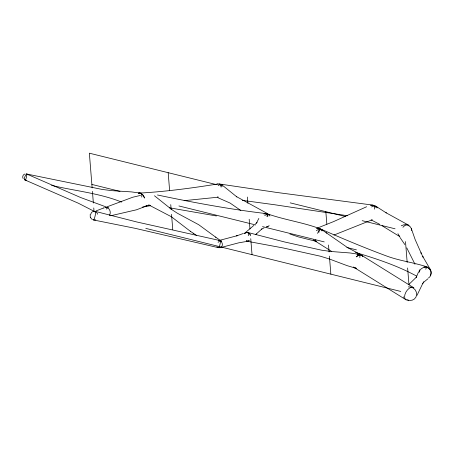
<?xml version="1.0" encoding="UTF-8"?>
<svg xmlns="http://www.w3.org/2000/svg" width="454" height="454" viewBox="0 0 454 454"><rect width="100%" height="100%" fill="white"/><g stroke="black" fill="none" stroke-linecap="round" stroke-linejoin="round"><path stroke-width="0.68" d="M90.221 214.316L90.255 217.131L91.833 219.231M418.452 272.111L416.131 277.621L416.568 276.968L408.793 284.533M422.986 283.018L417.027 295.304M258.859 218.397L256.482 223.073L257.015 222.562L255.477 223.953M422.685 283.739L423.769 281.894L423.327 282.541L427.969 278.745M256.362 233.918L255.823 234.429L261.964 228.873L261.652 229.083L264.029 227.931M253.939 225.337L244.507 233.379M103.626 208.108L104.068 207.841M268.575 226.166L266.81 227.034M366.633 206.735L333.395 221.683L317.17 228.152M103.069 208.204L96.174 210.866M333.917 235.064L372.325 219.747M24.845 174.024C22.984 174.563 22.104 176.958 23.154 178.575M148.43 205.236L148.861 205.066M243.372 233.469L236.636 235.881L237.215 235.705L218.675 240.592M103.784 207.898L104.159 207.756M107.201 206.763L132.721 197.24L140.507 195.402M149.258 204.924L136.523 209.788L110.668 215.769M267.599 226.455L266.436 226.705M220.116 247.731L238.656 242.839L245.733 241.613M150.49 205.69L142.528 207.041M217.625 184.001C191.423 188.16 165.12 191.741 138.618 193.137A7.168 5.181 83 0 1 144.446 197.938M184.114 200.662L218.204 197.184M356.975 254.263L358.274 254.223M145.887 205.668L146.721 205.617M242.277 200.356L275.164 204.822L347.639 215.758M372.989 205.117L277.002 192.485L219.543 184.001M169.393 207.79L216.427 215.973M266.827 213.681C230.082 209.339 193.671 202.637 157.476 194.982M141.086 193.205L131.467 191.906L111.951 190.652L102.303 189.46L26.377 173.944M359.398 254.376L350.04 252.969L331.017 251.493L321.636 250.194L284.754 242.01L248.156 232.55M407.987 300.61L408.617 300.735M25.146 179.96L26.531 180.244M51.535 185.357C74.882 190.941 99.182 193.075 121.615 202.07M93.41 219.94L135.326 228.362L218.584 247.719M220.201 240.609L136.779 221.972L95.357 211.394M216.161 184.551L89.359 153.185L92.151 187.899M290.191 202.859L345.71 216.592M362.161 220.661L395.065 228.799M91.867 184.426L119.975 191.378M178.921 205.957L255.687 224.946M262.543 226.642L324.235 241.897M346.856 247.492L356.452 249.865M145.791 228.385L400.774 291.445M356.299 268.371L347.219 265.686L329.36 258.984L320.308 256.192L283.427 248.009L246.261 241.102A4.381 0.834 -77.5 0 0 246.664 240.819M316.075 241.312L298.505 236.931L289.924 234.009M267.423 213.823C284.533 219.923 302.636 222.273 319.661 228.629A6.594 0.289 -74.2 0 1 318.85 232.471M427.157 266.941C413.628 262.406 399.259 260.851 385.894 255.744C363.631 247.487 341.805 238.248 320.064 228.754M355.476 252.441C376.502 258.752 397.364 265.607 416.721 276.151M108.16 207.688L80.659 197.53L26.979 174.132M24.539 179.773L78.219 203.165L94.25 211.354M218.351 197.91L230.076 203.057L240.785 210.474M371.122 219.906L379.703 224.316M266.912 213.255L236.432 196.605L236.84 196.888L221.841 184.806M359.778 254.161L347.48 247.538L326.137 232.703M408.072 224.878L385.979 212.739L386.275 212.903L375.668 206.093M149.638 205.384L171.323 216.711L190.708 231.557M399.724 236.557L382.109 225.78M361.384 255.154L413.219 287.427M354.319 267.593L406.154 299.873M190.22 231.222L196.491 235.371M314.537 240.643L331.409 251.278M321.199 229.298L326.778 233.146M171.544 209.436L177.349 213.221L198.693 224.696L215.894 237.317M215.519 237.056L221.575 241.261A3.643 2.128 -57.1 0 0 218.09 242.362M193.069 233.186L193.563 233.526M154.462 195.765L171.856 209.646M27.603 174.512L28.029 174.886M142.431 194.505L141.137 193.569A7.168 5.164 82.7 0 0 138.618 193.137M376.616 206.78L377.649 207.881M404.832 244.547L399.934 237.385M430.409 269.602L422.657 256.294L423.06 257.134L420.983 252.804L421.391 253.65L415.155 239.559L411.358 228.657M403.3 296.871L403.606 297.438M406.767 247.878L415.007 264.262M90.408 217.5L90.567 217.812M405.496 241.585L407.17 262.412M407.618 267.962L408.958 284.624M325.836 211.672L326.84 224.168M328.514 244.995L329.071 251.942M329.405 256.107L330.858 274.154M247.396 197.036L247.901 203.284M249.184 219.254L249.967 228.975M250.75 238.691L252.032 254.66M168.184 172.685L169.631 190.731M170.749 204.618L171.141 209.476M171.533 214.339L172.764 229.611M92.429 191.372L93.365 203.029M93.762 207.943L94.046 211.502M407.34 300.088A7.168 4.012 -58.1 0 1 405.865 292.24A7.168 4.012 -58.1 0 1 413.883 287.893M408.322 286.877A7.168 6.634 36.5 0 1 416.641 294.742A7.168 6.634 36.5 0 1 407.159 299.81M423.894 266.924A6.225 5.76 36.5 0 1 430.659 270.896A6.225 5.76 36.5 0 1 428.548 277.91M419.042 271.798A6.225 5.76 36.5 0 1 419.655 269.772M425.716 269.194A6.225 0.738 -70.6 0 1 427.248 267.117M419.099 272.286A6.225 5.505 -26.1 0 1 427.305 267.372A6.225 5.505 -26.1 0 1 430.25 275.323M402.919 227.301A7.168 3.672 -59.9 0 1 409.128 225.99M401.257 225.808A7.168 6.339 -26.1 0 1 411.67 230.541M399.843 236.313A7.168 6.339 -26.1 0 1 397.959 233.685M317.601 233.43A6.594 0.783 -70.6 0 1 320.127 228.816M315.848 241.125A6.594 0.783 -70.6 0 1 315.655 239.877M316.336 228.589A6.594 5.641 67.2 0 1 321.982 230.961M316.376 230.734A6.594 3.933 -56.6 0 1 322.124 230.064M315.689 240.881A6.594 3.933 -56.6 0 1 313.612 239.877M316.245 241.029A6.594 0.289 -74.2 0 1 316.052 241.284M356.379 256.868A7.168 4.012 -58.1 0 1 362.547 256.328M355.09 267.803A7.168 4.012 -58.1 0 1 353.655 267.134M356.225 256.765A7.168 4.273 -56.6 0 1 362.723 256.442M355.051 267.775A7.168 4.273 -56.6 0 1 353.518 267.048M359.103 254.461A7.168 1.362 -77.5 0 1 359.835 257.571M356.174 268.308A7.168 1.362 -77.5 0 1 355.987 268.002M249.206 240.694A4.381 3.995 47.9 0 1 246.777 240.961M244.195 233.645A4.381 3.995 47.9 0 1 250.387 234.4M247.867 232.692A4.381 0.834 -77.5 0 1 248.27 235.705M249.098 240.733A4.381 3.53 75.2 0 1 246.664 241.012M244.49 233.662A4.381 3.53 75.2 0 1 250.585 235.802M269.188 225.695A6.594 6.01 47.9 0 1 268.632 225.984M263.819 213.953A6.594 6.01 47.9 0 1 269.977 216.008M264.722 215.588A6.594 3.74 -57.8 0 1 269.517 214.884M267.253 214.106A6.594 0.289 -74.2 0 1 266.907 216.524M266.441 213.738A6.594 1.844 -79.7 0 1 267.798 216.734M371.639 206.945A7.168 3.672 -59.9 0 1 376.201 206.655M370.271 205.27A7.168 6.135 67.2 0 1 376.406 207.847M371.877 205.497A7.168 2.628 -81.9 0 1 374.703 209.181M218.141 185.584A6.594 3.74 -57.8 0 1 222.165 184.994M218.788 184.159A6.594 2.418 -81.9 0 1 221.075 187.144M218.096 197.002A6.594 2.418 -81.9 0 1 217.37 196.962M216.235 184.545A6.594 4.767 83 0 1 222.199 186.628M218.38 240.665A3.643 2.934 75.2 0 1 222.375 244.689A3.643 2.934 75.2 0 1 218.164 247.265M219.134 247.203A3.643 2.128 -57.1 0 1 216.95 246.692M219.974 240.733A3.643 0.641 -77.2 0 1 219.952 244.587A3.643 0.641 -77.2 0 1 218.391 247.277M95.658 219.861A4.381 3.598 73.1 0 1 92.588 219.186M90.811 214.197A4.381 3.598 73.1 0 1 93.978 211.348A4.381 3.598 73.1 0 1 97.678 214.197M94.858 211.865A4.381 0.772 -77.2 0 1 95.204 215.537A4.381 0.772 -77.2 0 1 93.201 219.583M107.553 207.801A4.75 3.904 73.1 0 0 105.283 207.41A4.75 3.893 73.3 0 1 109.647 210.02A4.75 3.893 73.3 0 1 109.295 215.463M106.31 209.107A4.75 1.385 -66.4 0 1 108.279 207.762M140.326 193.648A7.168 1.651 -78.4 0 1 141.767 197.087M142.448 194.55A7.168 5.164 82.7 0 1 144.429 197.972M25.169 179.517A3.07 0.897 -66.4 0 1 24.839 176.833A3.07 0.897 -66.4 0 1 27.212 174.501M26.048 174.132A3.07 0.709 -78.5 0 1 26.434 177.185A3.07 0.709 -78.5 0 1 24.896 179.574"/></g></svg>
